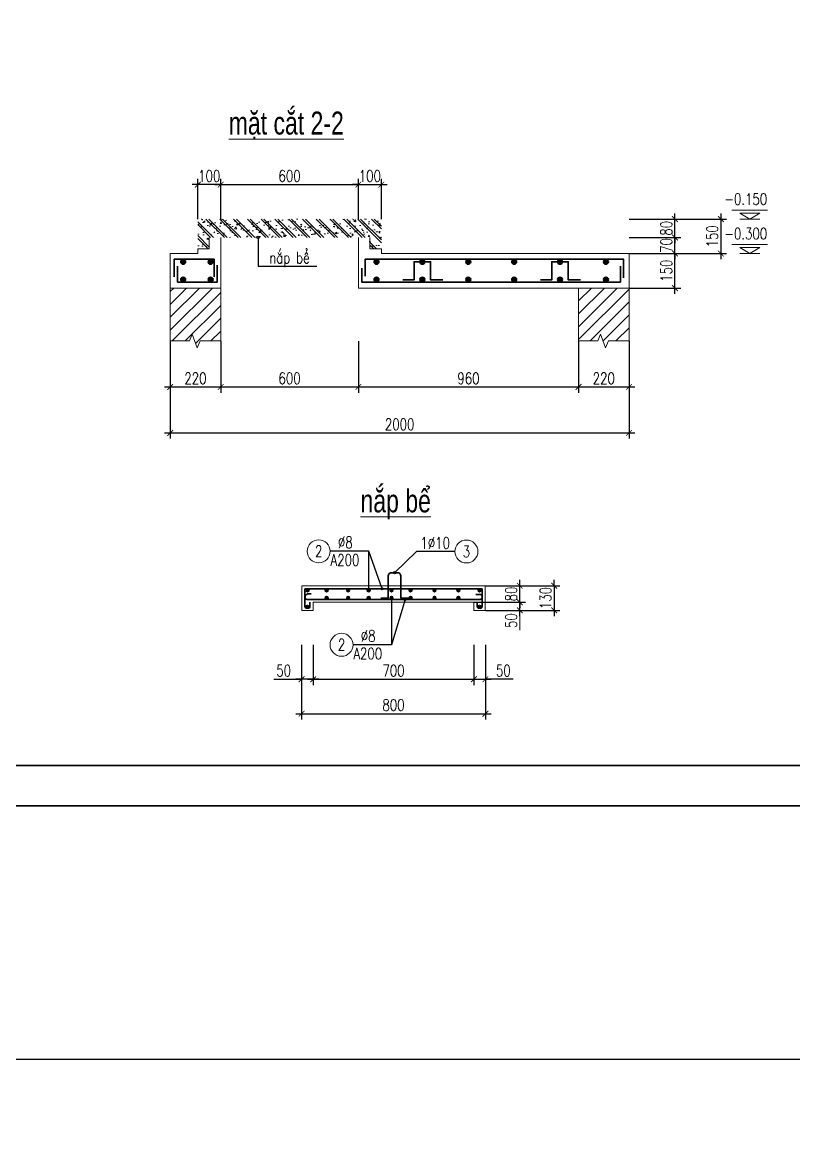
# Model space of a CAD drawing. Extents: x -2098986 to 943, y -1296280 to 73591.
# Drawn here: x -1402997 to -1389555, y -1091974 to -1072413 of the extents above; entities that cross this region are included whole.
import ezdxf
from ezdxf.enums import TextEntityAlignment as Align

# ---------------------------------------------------------------- set-up
doc = ezdxf.new("R2010")
doc.units = 0
doc.header["$LTSCALE"] = 150
doc.header["$PDMODE"] = 35
doc.layers.get('0').update_dxf_attribs({"lineweight": 18})
doc.layers.get('Defpoints').update_dxf_attribs({"lineweight": 18})
for name, color, linetype, lineweight in [('05.Text', 253, 'Continuous', 18), ('11.Khung bo', 32, 'Continuous', 50), ('12.Khung', 36, 'Continuous', 25), ('KCVN-TEXT', 60, 'Continuous', 25), ('KCVN-THAY', 7, 'Continuous', 25), ('LS-CAT', 30, 'Continuous', 20), ('LS-DIM', 251, 'Continuous', 13), ('LS-HATCH', 147, 'Continuous', 9), ('LS-TEXT', 60, 'Continuous', 20), ('LS-THAY', 7, 'Continuous', 20), ('LS-THEP', 3, 'Continuous', 35)]:
    doc.layers.add(name, color=color, linetype=linetype, lineweight=lineweight)
doc.layers.add('DIM', color=1, linetype='Continuous')
doc.layers.add('Tpl_Bound', color=1, linetype='Continuous', plot=False)
doc.styles.add('chu ghi chu', font='vntimeh.shx', dxfattribs={"width": 0.7})
doc.styles.add('KCVN-LEADER', font='vnromadi.shx', dxfattribs={"width": 0.7, "height": 4})
doc.styles.add('romans.shx', font='romans.shx', dxfattribs={"width": 0.75, "bigfont": 'vns.shx'})
doc.styles.add('vnsimpli', font='vnsimli.shx', dxfattribs={"width": 0.75})
doc.dimstyles.new('D25', dxfattribs={"dimscale": 0, "dimtxt": 200, "dimasz": 100, "dimexe": 100, "dimexo": 0, "dimgap": 50, "dimtad": 1, "dimdec": 0, "dimlfac": 0.25, "dimdsep": 46, "dimtxsty": 'vnsimpli', "dimblk1": 'ARCHTICK', "dimblk2": 'ARCHTICK', "dimsah": 1, "dimcen": 0, "dimdle": 100, "dimclrd": 256, "dimclre": 256, "dimclrt": 60, "dimadec": 0, "dimazin": 0, "dimtfac": 0.004, "dimtdec": 0, "dimtix": 1, "dimtmove": 2, "dimatfit": 3, "dimldrblk": 'ARCHTICK', "dimfxl": 1, "dimtolj": 1, "dimarcsym": 0})
doc.dimstyles.new('LS.GHI CHU', dxfattribs={"dimtxt": 200, "dimasz": 120, "dimexe": 120, "dimexo": 120, "dimgap": 80, "dimtad": 1, "dimdec": 0, "dimzin": 0, "dimdsep": 46, "dimtxsty": 'romans.shx', "dimblk": 'ARCHTICK', "dimcen": 0.09, "dimdle": 120, "dimclrd": 256, "dimclre": 8, "dimclrt": 7, "dimadec": 0, "dimazin": 0, "dimtfac": 1, "dimtdec": 0, "dimtofl": 0, "dimtmove": 0, "dimatfit": 3, "dimldrblk": 'ARCHTICK', "dimfxl": 1, "dimtolj": 1, "dimtzin": 0, "dimarcsym": 0})

# ---------------------------------------------------------------- blocks, each defined once
blk = doc.blocks.new('*U4')
at = {"layer": 'KCVN-THAY', "color": 140}
blk.add_lwpolyline([(214871.76, 86966.68), (215381.8, 86966.68), (215381.8, 86579.68), (214871.76, 86579.68)], close=True, dxfattribs=at)
blk = doc.blocks.new('100')
at = {"layer": '11.Khung bo', "const_width": 26.7}
blk.add_lwpolyline([(1860913, -945240), (1860913, -916940), (1896063, -916940), (1896063, -945240)], close=True, dxfattribs=at)
blk.add_lwpolyline([(1860913, -945240), (1860913, -916940), (1896063, -916940), (1896063, -945240)], close=True, dxfattribs=at)
blk.add_lwpolyline([(1860913, -945240), (1860913, -916940), (1896063, -916940), (1896063, -945240)], close=True, dxfattribs=at)
at = {"layer": '12.Khung'}
blk.add_lwpolyline([(1901579, -945940), (1901579, -916240), (1859580, -916240), (1859580, -945940)], close=True, dxfattribs=at)
blk.add_lwpolyline([(1901579, -945940), (1901579, -916240), (1859580, -916240), (1859580, -945940)], close=True, dxfattribs=at)
blk.add_lwpolyline([(1901579, -945940), (1901579, -916240), (1859580, -916240), (1859580, -945940)], close=True, dxfattribs=at)
blk = doc.blocks.new('_ArchTick')
at = {"layer": 'DIM', "color": 0, "const_width": 0.15}
blk.add_lwpolyline([(-0.5, -0.5), (0.5, 0.5)], dxfattribs=at)
blk = doc.blocks.new('*D1218')
at = {"layer": 'Defpoints', "color": 0, "transparency": 16777216}
for p in [(-1400421, -1077962), (-1399541, -1077962), (-1399541, -1078762)]:
    blk.add_point(p, dxfattribs=at)
at = {"layer": 'LS-DIM', "lineweight": -2, "transparency": 16777216}
for p, q in [((-1400421, -1077962), (-1400421, -1078862)), ((-1399541, -1077962), (-1399541, -1078862)), ((-1400521, -1078762), (-1399441, -1078762))]:
    blk.add_line(p, q, dxfattribs=at)
at = {"layer": 'LS-DIM', "lineweight": -2, "transparency": 16777216, "xscale": 100, "yscale": 100, "zscale": 100, "rotation": 180}
blk.add_blockref('_ArchTick', (-1400421, -1078762), dxfattribs=at)
at = {"layer": 'LS-DIM', "lineweight": -2, "transparency": 16777216, "xscale": 100, "yscale": 100, "zscale": 100}
blk.add_blockref('_ArchTick', (-1399541, -1078762), dxfattribs=at)
at = {"layer": 'LS-DIM', "color": 60, "transparency": 16777216, "insert": (-1399981, -1078612), "char_height": 200, "attachment_point": 5, "style": 'vnsimpli'}
blk.add_mtext('\\A1;220', dxfattribs=at)
blk = doc.blocks.new('*D1219')
at = {"layer": 'Defpoints', "color": 0, "transparency": 16777216}
for p in [(-1399541, -1077962), (-1397141, -1077962), (-1397141, -1078762)]:
    blk.add_point(p, dxfattribs=at)
at = {"layer": 'LS-DIM', "lineweight": -2, "transparency": 16777216}
for p, q in [((-1399541, -1077962), (-1399541, -1078862)), ((-1397141, -1077962), (-1397141, -1078862)), ((-1399641, -1078762), (-1397041, -1078762))]:
    blk.add_line(p, q, dxfattribs=at)
at = {"layer": 'LS-DIM', "lineweight": -2, "transparency": 16777216, "xscale": 100, "yscale": 100, "zscale": 100, "rotation": 180}
blk.add_blockref('_ArchTick', (-1399541, -1078762), dxfattribs=at)
at = {"layer": 'LS-DIM', "lineweight": -2, "transparency": 16777216, "xscale": 100, "yscale": 100, "zscale": 100}
blk.add_blockref('_ArchTick', (-1397141, -1078762), dxfattribs=at)
at = {"layer": 'LS-DIM', "color": 60, "transparency": 16777216, "insert": (-1398341, -1078612), "char_height": 200, "attachment_point": 5, "style": 'vnsimpli'}
blk.add_mtext('\\A1;600', dxfattribs=at)
blk = doc.blocks.new('*D1220')
at = {"layer": 'Defpoints', "color": 0, "transparency": 16777216}
for p in [(-1393303, -1077962), (-1392423, -1077962), (-1392423, -1078762)]:
    blk.add_point(p, dxfattribs=at)
at = {"layer": 'LS-DIM', "lineweight": -2, "transparency": 16777216}
for p, q in [((-1393303, -1077962), (-1393303, -1078862)), ((-1392423, -1077962), (-1392423, -1078862)), ((-1393403, -1078762), (-1392323, -1078762))]:
    blk.add_line(p, q, dxfattribs=at)
at = {"layer": 'LS-DIM', "lineweight": -2, "transparency": 16777216, "xscale": 100, "yscale": 100, "zscale": 100, "rotation": 180}
blk.add_blockref('_ArchTick', (-1393303, -1078762), dxfattribs=at)
at = {"layer": 'LS-DIM', "lineweight": -2, "transparency": 16777216, "xscale": 100, "yscale": 100, "zscale": 100}
blk.add_blockref('_ArchTick', (-1392423, -1078762), dxfattribs=at)
at = {"layer": 'LS-DIM', "color": 60, "transparency": 16777216, "insert": (-1392863, -1078612), "char_height": 200, "attachment_point": 5, "style": 'vnsimpli'}
blk.add_mtext('\\A1;220', dxfattribs=at)
blk = doc.blocks.new('*D1221')
at = {"layer": 'Defpoints', "color": 0, "transparency": 16777216}
for p in [(-1397141, -1075238), (-1399541, -1075838), (-1397141, -1075838)]:
    blk.add_point(p, dxfattribs=at)
at = {"layer": 'LS-DIM', "lineweight": -2, "transparency": 16777216}
for p, q in [((-1399641, -1075238), (-1397041, -1075238)), ((-1399541, -1075838), (-1399541, -1075138)), ((-1397141, -1075838), (-1397141, -1075138))]:
    blk.add_line(p, q, dxfattribs=at)
at = {"layer": 'LS-DIM', "lineweight": -2, "transparency": 16777216, "xscale": 100, "yscale": 100, "zscale": 100, "rotation": 180}
blk.add_blockref('_ArchTick', (-1399541, -1075238), dxfattribs=at)
at = {"layer": 'LS-DIM', "lineweight": -2, "transparency": 16777216, "xscale": 100, "yscale": 100, "zscale": 100}
blk.add_blockref('_ArchTick', (-1397141, -1075238), dxfattribs=at)
at = {"layer": 'LS-DIM', "color": 60, "transparency": 16777216, "insert": (-1398341, -1075088), "char_height": 200, "attachment_point": 5, "style": 'vnsimpli'}
blk.add_mtext('\\A1;600', dxfattribs=at)
blk = doc.blocks.new('*D1222')
at = {"layer": 'Defpoints', "color": 0, "transparency": 16777216}
for p in [(-1397930, -1083253), (-1395128, -1083253), (-1395128, -1083853)]:
    blk.add_point(p, dxfattribs=at)
at = {"layer": 'LS-DIM', "lineweight": -2, "transparency": 16777216}
for p, q in [((-1397930, -1083253), (-1397930, -1083953)), ((-1395128, -1083253), (-1395128, -1083953)), ((-1398030, -1083853), (-1395028, -1083853))]:
    blk.add_line(p, q, dxfattribs=at)
at = {"layer": 'LS-DIM', "lineweight": -2, "transparency": 16777216, "xscale": 100, "yscale": 100, "zscale": 100, "rotation": 180}
blk.add_blockref('_ArchTick', (-1397930, -1083853), dxfattribs=at)
at = {"layer": 'LS-DIM', "lineweight": -2, "transparency": 16777216, "xscale": 100, "yscale": 100, "zscale": 100}
blk.add_blockref('_ArchTick', (-1395128, -1083853), dxfattribs=at)
at = {"layer": 'LS-DIM', "color": 60, "transparency": 16777216, "insert": (-1396529, -1083703), "char_height": 200, "attachment_point": 5, "style": 'vnsimpli'}
blk.add_mtext('\\A1;700', dxfattribs=at)
blk = doc.blocks.new('*D1223')
at = {"layer": 'Defpoints', "color": 0, "transparency": 16777216}
for p in [(-1398130, -1083253), (-1394928, -1083253), (-1394928, -1084453)]:
    blk.add_point(p, dxfattribs=at)
at = {"layer": 'LS-DIM', "lineweight": -2, "transparency": 16777216}
for p, q in [((-1398130, -1083253), (-1398130, -1084553)), ((-1394928, -1083253), (-1394928, -1084553)), ((-1398230, -1084453), (-1394828, -1084453))]:
    blk.add_line(p, q, dxfattribs=at)
at = {"layer": 'LS-DIM', "lineweight": -2, "transparency": 16777216, "xscale": 100, "yscale": 100, "zscale": 100, "rotation": 180}
blk.add_blockref('_ArchTick', (-1398130, -1084453), dxfattribs=at)
at = {"layer": 'LS-DIM', "lineweight": -2, "transparency": 16777216, "xscale": 100, "yscale": 100, "zscale": 100}
blk.add_blockref('_ArchTick', (-1394928, -1084453), dxfattribs=at)
at = {"layer": 'LS-DIM', "color": 60, "transparency": 16777216, "insert": (-1396529, -1084303), "char_height": 200, "attachment_point": 5, "style": 'vnsimpli'}
blk.add_mtext('\\A1;800', dxfattribs=at)
blk = doc.blocks.new('nhieu cot')
at = {"layer": 'LS-DIM', "linetype": 'Continuous'}
for p, q in [((605, 194), (-173, 194)), ((432, 130), (0, 130)), ((0, 130), (216, 0)), ((432, 0), (0, 0)), ((216, 0), (432, 130))]:
    blk.add_line(p, q, dxfattribs=at)
blk.add_solid([(216, 0), (216, 130), (0, 130), (216, 0)], dxfattribs=at)
at = {"color": 31, "linetype": 'Continuous', "style": 'chu ghi chu', "width": 0.7}
for tag, p in [('COT3', (-73, 1058)), ('COT2', (-73, 684)), ('COT1', (-73, 309))]:
    blk.add_attdef(tag, p, '', height=250, dxfattribs=at)
blk = doc.blocks.new('*D1093')
at = {"layer": 'Defpoints', "color": 0, "transparency": 16777216}
for p in [(-1395128, -1083253), (-1394928, -1083253), (-1394928, -1083853)]:
    blk.add_point(p, dxfattribs=at)
at = {"layer": 'LS-DIM', "lineweight": -2, "transparency": 16777216}
for p, q in [((-1395128, -1083253), (-1395128, -1083953)), ((-1394928, -1083253), (-1394928, -1083953)), ((-1395228, -1083853), (-1394828, -1083853)), ((-1394444, -1083853), (-1394928, -1083853))]:
    blk.add_line(p, q, dxfattribs=at)
at = {"layer": 'LS-DIM', "lineweight": -2, "transparency": 16777216, "xscale": 100, "yscale": 100, "zscale": 100, "rotation": 180}
blk.add_blockref('_ArchTick', (-1395128, -1083853), dxfattribs=at)
at = {"layer": 'LS-DIM', "lineweight": -2, "transparency": 16777216, "xscale": 100, "yscale": 100, "zscale": 100}
blk.add_blockref('_ArchTick', (-1394928, -1083853), dxfattribs=at)
at = {"layer": 'LS-DIM', "color": 60, "transparency": 16777216, "insert": (-1394615, -1083703), "char_height": 200, "attachment_point": 5, "style": 'vnsimpli'}
blk.add_mtext('\\A1;50', dxfattribs=at)
blk = doc.blocks.new('*D1094')
at = {"layer": 'Defpoints', "color": 0, "transparency": 16777216}
for p in [(-1398130, -1083253), (-1397930, -1083253), (-1398130, -1083853)]:
    blk.add_point(p, dxfattribs=at)
at = {"layer": 'LS-DIM', "lineweight": -2, "transparency": 16777216}
for p, q in [((-1398130, -1083253), (-1398130, -1083953)), ((-1397930, -1083253), (-1397930, -1083953)), ((-1398614, -1083853), (-1398130, -1083853)), ((-1397830, -1083853), (-1398230, -1083853))]:
    blk.add_line(p, q, dxfattribs=at)
at = {"layer": 'LS-DIM', "lineweight": -2, "transparency": 16777216, "xscale": 100, "yscale": 100, "zscale": 100, "rotation": 180}
blk.add_blockref('_ArchTick', (-1398130, -1083853), dxfattribs=at)
at = {"layer": 'LS-DIM', "lineweight": -2, "transparency": 16777216, "xscale": 100, "yscale": 100, "zscale": 100}
blk.add_blockref('_ArchTick', (-1397930, -1083853), dxfattribs=at)
at = {"layer": 'LS-DIM', "color": 60, "transparency": 16777216, "insert": (-1398443, -1083703), "char_height": 200, "attachment_point": 5, "style": 'vnsimpli'}
blk.add_mtext('\\A1;50', dxfattribs=at)
blk = doc.blocks.new('*D1095')
at = {"layer": 'Defpoints', "color": 0, "transparency": 16777216}
for p in [(-1397141, -1077962), (-1393303, -1077962), (-1393303, -1078762)]:
    blk.add_point(p, dxfattribs=at)
at = {"layer": 'LS-DIM', "lineweight": -2, "transparency": 16777216}
for p, q in [((-1397141, -1077962), (-1397141, -1078862)), ((-1393303, -1077962), (-1393303, -1078862)), ((-1397241, -1078762), (-1393203, -1078762))]:
    blk.add_line(p, q, dxfattribs=at)
at = {"layer": 'LS-DIM', "lineweight": -2, "transparency": 16777216, "xscale": 100, "yscale": 100, "zscale": 100, "rotation": 180}
blk.add_blockref('_ArchTick', (-1397141, -1078762), dxfattribs=at)
at = {"layer": 'LS-DIM', "lineweight": -2, "transparency": 16777216, "xscale": 100, "yscale": 100, "zscale": 100}
blk.add_blockref('_ArchTick', (-1393303, -1078762), dxfattribs=at)
at = {"layer": 'LS-DIM', "color": 60, "transparency": 16777216, "insert": (-1395222, -1078612), "char_height": 200, "attachment_point": 5, "style": 'vnsimpli'}
blk.add_mtext('\\A1;960', dxfattribs=at)
blk = doc.blocks.new('*D1096')
at = {"layer": 'Defpoints', "color": 0, "transparency": 16777216}
for p in [(-1400421, -1077962), (-1392423, -1077962), (-1392423, -1079562)]:
    blk.add_point(p, dxfattribs=at)
at = {"layer": 'LS-DIM', "lineweight": -2, "transparency": 16777216}
for p, q in [((-1400421, -1077962), (-1400421, -1079662)), ((-1392423, -1077962), (-1392423, -1079662)), ((-1400521, -1079562), (-1392323, -1079562))]:
    blk.add_line(p, q, dxfattribs=at)
at = {"layer": 'LS-DIM', "lineweight": -2, "transparency": 16777216, "xscale": 100, "yscale": 100, "zscale": 100, "rotation": 180}
blk.add_blockref('_ArchTick', (-1400421, -1079562), dxfattribs=at)
at = {"layer": 'LS-DIM', "lineweight": -2, "transparency": 16777216, "xscale": 100, "yscale": 100, "zscale": 100}
blk.add_blockref('_ArchTick', (-1392423, -1079562), dxfattribs=at)
at = {"layer": 'LS-DIM', "color": 60, "transparency": 16777216, "insert": (-1396422, -1079412), "char_height": 200, "attachment_point": 5, "style": 'vnsimpli'}
blk.add_mtext('\\A1;2000', dxfattribs=at)
blk = doc.blocks.new('*D1209')
at = {"layer": 'Defpoints', "color": 0, "transparency": 16777216}
for p in [(-1396741, -1075238), (-1397141, -1075838), (-1396741, -1075838)]:
    blk.add_point(p, dxfattribs=at)
at = {"layer": 'LS-DIM', "lineweight": -2, "transparency": 16777216}
for p, q in [((-1397141, -1075238), (-1397241, -1075238)), ((-1397141, -1075838), (-1397141, -1075138)), ((-1397141, -1075238), (-1396741, -1075238)), ((-1396741, -1075838), (-1396741, -1075138)), ((-1396741, -1075238), (-1396641, -1075238))]:
    blk.add_line(p, q, dxfattribs=at)
at = {"layer": 'LS-DIM', "lineweight": -2, "transparency": 16777216, "xscale": 100, "yscale": 100, "zscale": 100}
blk.add_blockref('_ArchTick', (-1397141, -1075238), dxfattribs=at)
at = {"layer": 'LS-DIM', "lineweight": -2, "transparency": 16777216, "xscale": 100, "yscale": 100, "zscale": 100, "rotation": 180}
blk.add_blockref('_ArchTick', (-1396741, -1075238), dxfattribs=at)
at = {"layer": 'LS-DIM', "color": 60, "transparency": 16777216, "insert": (-1396941, -1075088), "char_height": 200, "attachment_point": 5, "style": 'vnsimpli'}
blk.add_mtext('\\A1;100', dxfattribs=at)
blk = doc.blocks.new('*D1210')
at = {"layer": 'Defpoints', "color": 0, "transparency": 16777216}
for p in [(-1399941, -1075238), (-1399941, -1075838), (-1399541, -1075838)]:
    blk.add_point(p, dxfattribs=at)
at = {"layer": 'LS-DIM', "lineweight": -2, "transparency": 16777216}
for p, q in [((-1399941, -1075238), (-1400041, -1075238)), ((-1399941, -1075838), (-1399941, -1075138)), ((-1399541, -1075238), (-1399941, -1075238)), ((-1399541, -1075838), (-1399541, -1075138)), ((-1399541, -1075238), (-1399441, -1075238))]:
    blk.add_line(p, q, dxfattribs=at)
at = {"layer": 'LS-DIM', "lineweight": -2, "transparency": 16777216, "xscale": 100, "yscale": 100, "zscale": 100}
blk.add_blockref('_ArchTick', (-1399941, -1075238), dxfattribs=at)
at = {"layer": 'LS-DIM', "lineweight": -2, "transparency": 16777216, "xscale": 100, "yscale": 100, "zscale": 100, "rotation": 180}
blk.add_blockref('_ArchTick', (-1399541, -1075238), dxfattribs=at)
at = {"layer": 'LS-DIM', "color": 60, "transparency": 16777216, "insert": (-1399741, -1075088), "char_height": 200, "attachment_point": 5, "style": 'vnsimpli'}
blk.add_mtext('\\A1;100', dxfattribs=at)
blk = doc.blocks.new('*D1211')
at = {"layer": 'Defpoints', "color": 0, "transparency": 16777216}
for p in [(-1392423, -1076438), (-1391623, -1076438), (-1392423, -1077039)]:
    blk.add_point(p, dxfattribs=at)
at = {"layer": 'LS-DIM', "lineweight": -2, "transparency": 16777216}
for p, q in [((-1391623, -1077139), (-1391623, -1076338)), ((-1392423, -1076438), (-1391523, -1076438)), ((-1392423, -1077039), (-1391523, -1077039))]:
    blk.add_line(p, q, dxfattribs=at)
at = {"layer": 'LS-DIM', "lineweight": -2, "transparency": 16777216, "xscale": 100, "yscale": 100, "zscale": 100}
for p, rotation in [((-1391623, -1076438), 90), ((-1391623, -1077039), 270)]:
    blk.add_blockref('_ArchTick', p, dxfattribs=dict(at, rotation=rotation))
at = {"layer": 'LS-DIM', "color": 60, "transparency": 16777216, "insert": (-1391773, -1076738), "char_height": 200, "attachment_point": 5, "rotation": 90, "style": 'vnsimpli'}
blk.add_mtext('\\A1;150', dxfattribs=at)
blk = doc.blocks.new('*D1212')
at = {"layer": 'Defpoints', "color": 0, "transparency": 16777216}
for p in [(-1392423, -1076158), (-1391623, -1076158), (-1392423, -1076438)]:
    blk.add_point(p, dxfattribs=at)
at = {"layer": 'LS-DIM', "lineweight": -2, "transparency": 16777216}
for p, q in [((-1392423, -1076158), (-1391523, -1076158)), ((-1391623, -1076158), (-1391623, -1076058)), ((-1391623, -1076438), (-1391623, -1076158)), ((-1392423, -1076438), (-1391523, -1076438)), ((-1391623, -1076438), (-1391623, -1076538))]:
    blk.add_line(p, q, dxfattribs=at)
at = {"layer": 'LS-DIM', "lineweight": -2, "transparency": 16777216, "xscale": 100, "yscale": 100, "zscale": 100}
for p, rotation in [((-1391623, -1076158), 270), ((-1391623, -1076438), 90)]:
    blk.add_blockref('_ArchTick', p, dxfattribs=dict(at, rotation=rotation))
at = {"layer": 'LS-DIM', "color": 60, "transparency": 16777216, "insert": (-1391773, -1076298), "char_height": 200, "attachment_point": 5, "rotation": 90, "style": 'vnsimpli'}
blk.add_mtext('\\A1;70', dxfattribs=at)
blk = doc.blocks.new('*D1213')
at = {"layer": 'Defpoints', "color": 0, "transparency": 16777216}
for p in [(-1392423, -1075838), (-1391623, -1075838), (-1392423, -1076158)]:
    blk.add_point(p, dxfattribs=at)
at = {"layer": 'LS-DIM', "lineweight": -2, "transparency": 16777216}
for p, q in [((-1391623, -1075838), (-1391623, -1075738)), ((-1392423, -1075838), (-1391523, -1075838)), ((-1391623, -1076158), (-1391623, -1075838)), ((-1392423, -1076158), (-1391523, -1076158)), ((-1391623, -1076158), (-1391623, -1076258))]:
    blk.add_line(p, q, dxfattribs=at)
at = {"layer": 'LS-DIM', "lineweight": -2, "transparency": 16777216, "xscale": 100, "yscale": 100, "zscale": 100}
for p, rotation in [((-1391623, -1075838), 270), ((-1391623, -1076158), 90)]:
    blk.add_blockref('_ArchTick', p, dxfattribs=dict(at, rotation=rotation))
at = {"layer": 'LS-DIM', "color": 60, "transparency": 16777216, "insert": (-1391773, -1075998), "char_height": 200, "attachment_point": 5, "rotation": 90, "style": 'vnsimpli'}
blk.add_mtext('\\A1;80', dxfattribs=at)
blk = doc.blocks.new('*D1214')
at = {"layer": 'Defpoints', "color": 0, "transparency": 16777216}
for p in [(-1392423, -1075838), (-1392423, -1076438), (-1390823, -1076438)]:
    blk.add_point(p, dxfattribs=at)
at = {"layer": 'LS-DIM', "lineweight": -2, "transparency": 16777216}
for p, q in [((-1390823, -1075738), (-1390823, -1076538)), ((-1392423, -1075838), (-1390723, -1075838)), ((-1392423, -1076438), (-1390723, -1076438))]:
    blk.add_line(p, q, dxfattribs=at)
at = {"layer": 'LS-DIM', "lineweight": -2, "transparency": 16777216, "xscale": 100, "yscale": 100, "zscale": 100}
for p, rotation in [((-1390823, -1075838), 90), ((-1390823, -1076438), 270)]:
    blk.add_blockref('_ArchTick', p, dxfattribs=dict(at, rotation=rotation))
at = {"layer": 'LS-DIM', "color": 60, "transparency": 16777216, "insert": (-1390973, -1076138), "char_height": 200, "attachment_point": 5, "rotation": 90, "style": 'vnsimpli'}
blk.add_mtext('\\A1;150', dxfattribs=at)
blk = doc.blocks.new('THEP DAM')
at = {"layer": 'LS-THEP'}
for p, q in [((-0.6, 0), (0.6, 0)), ((-0.42, 0.42), (0.42, -0.42)), ((-0.42, -0.42), (0.42, 0.42)), ((0, 0.6), (0, -0.6))]:
    blk.add_line(p, q, dxfattribs=at)
blk.add_circle((0, 0), 0.6, dxfattribs=at)
blk = doc.blocks.new('*D1215')
at = {"layer": 'Defpoints', "color": 0, "transparency": 16777216}
for p in [(-1395128, -1082510), (-1394928, -1082653), (-1394328, -1082510)]:
    blk.add_point(p, dxfattribs=at)
at = {"layer": 'LS-DIM', "lineweight": -2, "transparency": 16777216}
for p, q in [((-1394328, -1082753), (-1394328, -1082410)), ((-1395128, -1082510), (-1394228, -1082510)), ((-1394928, -1082653), (-1394228, -1082653))]:
    blk.add_line(p, q, dxfattribs=at)
at = {"layer": 'LS-DIM', "lineweight": -2, "transparency": 16777216, "xscale": 100, "yscale": 100, "zscale": 100}
for p, rotation in [((-1394328, -1082510), 90), ((-1394328, -1082653), 270)]:
    blk.add_blockref('_ArchTick', p, dxfattribs=dict(at, rotation=rotation))
at = {"layer": 'LS-DIM', "color": 60, "transparency": 16777216, "insert": (-1394478, -1082831), "char_height": 200, "attachment_point": 5, "rotation": 90, "style": 'vnsimpli'}
blk.add_mtext('\\A1;50', dxfattribs=at)
blk = doc.blocks.new('*D1216')
at = {"layer": 'Defpoints', "color": 0, "transparency": 16777216}
for p in [(-1394928, -1082224), (-1394328, -1082224), (-1394928, -1082510)]:
    blk.add_point(p, dxfattribs=at)
at = {"layer": 'LS-DIM', "lineweight": -2, "transparency": 16777216}
for p, q in [((-1394928, -1082224), (-1394228, -1082224)), ((-1394328, -1082224), (-1394328, -1082124)), ((-1394328, -1082510), (-1394328, -1082224)), ((-1394928, -1082510), (-1394228, -1082510)), ((-1394328, -1082510), (-1394328, -1082610))]:
    blk.add_line(p, q, dxfattribs=at)
at = {"layer": 'LS-DIM', "lineweight": -2, "transparency": 16777216, "xscale": 100, "yscale": 100, "zscale": 100}
for p, rotation in [((-1394328, -1082224), 270), ((-1394328, -1082510), 90)]:
    blk.add_blockref('_ArchTick', p, dxfattribs=dict(at, rotation=rotation))
at = {"layer": 'LS-DIM', "color": 60, "transparency": 16777216, "insert": (-1394478, -1082367), "char_height": 200, "attachment_point": 5, "rotation": 90, "style": 'vnsimpli'}
blk.add_mtext('\\A1;80', dxfattribs=at)
blk = doc.blocks.new('*D1217')
at = {"layer": 'Defpoints', "color": 0, "transparency": 16777216}
for p in [(-1394928, -1082224), (-1394928, -1082653), (-1393728, -1082653)]:
    blk.add_point(p, dxfattribs=at)
at = {"layer": 'LS-DIM', "lineweight": -2, "transparency": 16777216}
for p, q in [((-1394928, -1082224), (-1393628, -1082224)), ((-1393728, -1082224), (-1393728, -1082124)), ((-1393728, -1082224), (-1393728, -1082653)), ((-1394928, -1082653), (-1393628, -1082653)), ((-1393728, -1082653), (-1393728, -1082753))]:
    blk.add_line(p, q, dxfattribs=at)
at = {"layer": 'LS-DIM', "lineweight": -2, "transparency": 16777216, "xscale": 100, "yscale": 100, "zscale": 100}
for p, rotation in [((-1393728, -1082224), 270), ((-1393728, -1082653), 90)]:
    blk.add_blockref('_ArchTick', p, dxfattribs=dict(at, rotation=rotation))
at = {"layer": 'LS-DIM', "color": 60, "transparency": 16777216, "insert": (-1393878, -1082438), "char_height": 200, "attachment_point": 5, "rotation": 90, "style": 'vnsimpli'}
blk.add_mtext('\\A1;130', dxfattribs=at)
blk = doc.blocks.new('cotthep')
at = {"layer": 'LS-THAY'}
blk.add_circle((-250, 0), 250, dxfattribs=at)
at = {"layer": 'LS-TEXT', "style": 'vnsimpli', "width": 0.75}
for tag, p in [('24`25', (446, 69)), ('10', (-250, -123)), ('A200', (440, -316))]:
    blk.add_attdef(tag, text='', height=250, dxfattribs=at).set_placement(p, align=Align.CENTER)

msp = doc.modelspace()

# ---------------------------------------------------------------- hatches: boundary and pattern name
at = {"layer": 'LS-HATCH'}
h = msp.add_hatch(dxfattribs=at)
h.set_pattern_fill('CHAU-02', color=256, scale=40, style=0, pattern_type=2)
h.set_pattern_definition([(50, (-1527698.58, -55271.43), (286.904073, -25.100854), [30, -330]), (355, (-1527698.58, -55271.43), (-55.50053, 300.87685), [24, -264]), (100.4514, (-1527674.67, -55273.52), (231.40375, 275.77582), [25.49608, -280.456845]), (46.1842, (-1527698.58, -55191.43), (426.89642, -66.2076), [45, -495]), (96.6356, (-1527663, -55196.95), (373.86508, 389.64715), [38.24412, -420.6852]), (351.1842, (-1527698.58, -55191.43), (373.86478, 389.64744), [36, -396]), (21, (-1527658.58, -55211.43), (238.76282, -161.047556), [30, -330]), (226, (-1527658.58, -55211.43), (268.75285, -146.21592), [24, -264]), (71.4514, (-1527638.68, -55224.85), (336.08905, 129.0122), [25.49608, -280.456845]), (67.5, (-1527698.58, -55271.43), (-62.366473, 117.749785), [0, -260.8, 0, -268, 0, -265]), (4.5, (-1527698.58, -55271.43), (113.34037, 152.041275), [0, -152.8, 0, -254.8, 0, -101]), (327.5, (-1527787.78, -55271.43), (213.528974, -9.021949), [0, -100, 0, -312, 0, -414]), (317.5, (-1527827.78, -55271.43), (233.274468, 40.041993), [0, -130, 0, -207.2, 0, -294]), (315, (-1527698.58, -55271.43), (120.208153, 120.208153), []), (315, (-1527698.58, -55222.43), (120.208153, 120.208153), [])])
h.paths.add_polyline_path([(-1399940.9, -1075837.6), (-1399940.9, -1076357.6), (-1399740.9, -1076357.6), (-1399740.9, -1076157.6), (-1396940.9, -1076157.6), (-1396940.9, -1076357.6), (-1396740.9, -1076357.6), (-1396740.9, -1075837.6)])
h = msp.add_hatch(dxfattribs=at)
h.set_pattern_fill('ANSI31', color=256, scale=50, style=0)
h.set_pattern_definition([(45, (-1357109.95, 49005.89), (-112.253202, 112.253202), [])])
h.paths.add_polyline_path([(-1399540.9, -1077039), (-1400420.9, -1077039), (-1400420.9, -1077961.3), (-1400087.7, -1077961.3), (-1400036.7, -1077843.8), (-1399951.2, -1078078.7), (-1399900.2, -1077961.3), (-1399540.9, -1077961.3)])
h = msp.add_hatch(dxfattribs=at)
h.set_pattern_fill('ANSI31', color=256, scale=50, style=0)
h.set_pattern_definition([(45, (-1357909.95, 49005.89), (-112.253202, 112.253202), [])])
h.paths.add_polyline_path([(-1393302.6, -1077039), (-1393302.6, -1077961.3), (-1392969.5, -1077961.3), (-1392918.5, -1077843.8), (-1392833, -1078078.7), (-1392782, -1077961.3), (-1392422.6, -1077961.3), (-1392422.6, -1077039)])

# ---------------------------------------------------------------- linework, layer by layer
at = {"layer": 'LS-DIM'}
msp.add_line((-1394328.3, -1082652.7), (-1394328.3, -1082995.8), dxfattribs=at)
for points in [[(-1399540.9, -1077961.3), (-1399900.2, -1077961.3), (-1399951.2, -1078078.7), (-1400036.7, -1077843.8), (-1400087.7, -1077961.3), (-1400420.9, -1077961.3)], [(-1392422.6, -1077961.3), (-1392782, -1077961.3), (-1392833, -1078078.7), (-1392918.5, -1077843.8), (-1392969.5, -1077961.3), (-1393302.6, -1077961.3)]]:
    msp.add_lwpolyline(points, dxfattribs=at)
at = {"layer": 'LS-THAY'}
for p, q in [((-1399740.9, -1076157.6), (-1399740.9, -1076357.6)), ((-1399540.9, -1076157.6), (-1399540.9, -1077039)), ((-1397140.9, -1076157.6), (-1397140.9, -1077039)), ((-1396940.9, -1076157.6), (-1396940.9, -1076357.6)), ((-1399940.9, -1076357.6), (-1399940.9, -1076437.6)), ((-1399940.9, -1076357.6), (-1399740.9, -1076357.6)), ((-1396940.9, -1076357.6), (-1396740.9, -1076357.6)), ((-1396740.9, -1076357.6), (-1396740.9, -1076437.6)), ((-1400420.9, -1076437.6), (-1400420.9, -1077961.3)), ((-1400420.9, -1076437.6), (-1399940.9, -1076437.6)), ((-1396740.9, -1076437.6), (-1392422.6, -1076437.6)), ((-1392422.6, -1076437.6), (-1392422.6, -1077961.3)), ((-1400420.9, -1077039), (-1399540.9, -1077039)), ((-1399540.9, -1077039), (-1399540.9, -1077961.3)), ((-1397140.9, -1077039), (-1392422.6, -1077039)), ((-1393302.6, -1077039), (-1393302.6, -1077961.3)), ((-1398129.7, -1082224.1), (-1394928.3, -1082224.1)), ((-1398129.7, -1082224.1), (-1398129.7, -1082652.7)), ((-1394928.3, -1082224.1), (-1394928.3, -1082652.7)), ((-1398129.7, -1082652.7), (-1397926.7, -1082652.7)), ((-1397926.7, -1082509.9), (-1395128.3, -1082509.9)), ((-1397926.7, -1082509.9), (-1397926.7, -1082652.7)), ((-1395128.3, -1082509.9), (-1395128.3, -1082652.7)), ((-1394928.3, -1082652.7), (-1395128.3, -1082652.7))]:
    msp.add_line(p, q, dxfattribs=at)
at = {"layer": 'LS-THAY', "color": 140}
for points in [[(-1855203.6, -1051773.5), (-1290965.2, -1051773), (-1290965, -1090473.8), (-1855203.4, -1090474.3)], [(-1855203.6, -1090474.3), (-1290965.2, -1090473.8), (-1290965, -1141478.4), (-1855203.4, -1141478.9)]]:
    msp.add_lwpolyline(points, close=True, dxfattribs=at)
at = {"layer": 'LS-THAY', "const_width": 2}
msp.add_lwpolyline([(-1399940.9, -1076357.6), (-1399940.9, -1075837.6), (-1396740.9, -1075837.6), (-1396740.9, -1076357.6), (-1396940.9, -1076357.6), (-1396940.9, -1076157.6), (-1399740.9, -1076157.6), (-1399740.9, -1076357.6), (-1399940.9, -1076357.6)], dxfattribs=at)
at = {"layer": 'LS-THAY'}
msp.add_circle((-1395257.7, -1081627.8), 200, dxfattribs=at)
at = {"layer": 'LS-THEP'}
for p, q in [((-1398072.6, -1082277.7), (-1398072.6, -1082580.7)), ((-1398072.6, -1082277.7), (-1394985.4, -1082277.7)), ((-1394982.4, -1082277.7), (-1394982.4, -1082580.7)), ((-1398071, -1082412.2), (-1398071, -1082427.7)), ((-1397962.8, -1082363.6), (-1398035.3, -1082363.6)), ((-1398035.3, -1082463.4), (-1395019.7, -1082463.4)), ((-1395092.1, -1082376.5), (-1395019.7, -1082376.5)), ((-1394984, -1082412.2), (-1394984, -1082427.7)), ((-1398036.8, -1082616.5), (-1398021.3, -1082616.5)), ((-1397985.6, -1082508.3), (-1397985.6, -1082580.7)), ((-1395069.3, -1082508.3), (-1395069.3, -1082580.7)), ((-1395018.1, -1082616.5), (-1395033.6, -1082616.5))]:
    msp.add_line(p, q, dxfattribs=at)
for points in [[(-1400355, -1076845.9), (-1400355, -1076537.4), (-1399657.7, -1076537.4), (-1399657.7, -1076841.2)], [(-1397025.1, -1076832.8), (-1397025.1, -1076537.4), (-1392519.6, -1076537.4), (-1392519.6, -1076861.1)], [(-1396364.4, -1076898.5), (-1396169.2, -1076898.5), (-1396169.2, -1076582.2), (-1395882.6, -1076582.2), (-1395882.6, -1076898.5), (-1395667.5, -1076898.5)], [(-1393964.4, -1076898.5), (-1393769.2, -1076898.5), (-1393769.2, -1076582.2), (-1393482.6, -1076582.2), (-1393482.6, -1076898.5), (-1393267.5, -1076898.5)], [(-1400292.3, -1076659.2), (-1400292.3, -1076935.6), (-1399601.2, -1076935.6), (-1399601.2, -1076640.2)], [(-1397081.4, -1076693.2), (-1397081.4, -1076935.6), (-1392572.6, -1076935.6), (-1392572.6, -1076659.2)]]:
    msp.add_lwpolyline(points, dxfattribs=at)
msp.add_lwpolyline([(-1396268.8, -1082439), (-1396400.2, -1082439), (-1396400.2, -1082053.8, 0.4142136), (-1396457.3, -1081996.6), (-1396562, -1081996.6, 0.4142136), (-1396619.1, -1082053.8), (-1396619.1, -1082438.7), (-1396750.5, -1082438.7)], format="xyb", dxfattribs=at)
for centre, start, end in [((-1398035.3, -1082412.2), 90, 180), ((-1398035.3, -1082427.7), 180, 270), ((-1395019.7, -1082412.2), 0, 90), ((-1395019.7, -1082427.7), 270, 0), ((-1398036.8, -1082580.7), 180, 270), ((-1398021.3, -1082580.7), 270, 0), ((-1395033.6, -1082580.7), 180, 270), ((-1395018.1, -1082580.7), 270, 0)]:
    msp.add_arc(centre, 35.7, start, end, dxfattribs=at)
at = {"layer": 'Tpl_Bound', "color": 1}
msp.add_lwpolyline([(-1416808.4, -1086055.5), (-1416808.4, -1056355.5), (-1374808.4, -1056355.5), (-1374808.4, -1086055.5)], close=True, dxfattribs=at)

# ---------------------------------------------------------------- block references
at = {"layer": '05.Text', "xscale": 1.000009185772931, "yscale": 1.000009185772931, "zscale": 1.000009185772931}
msp.add_blockref('100', (-3276405.1, -140107), dxfattribs=at)
at = {"layer": 'Defpoints', "xscale": 100, "yscale": 100, "zscale": 100}
msp.add_blockref('*U4', (-22908319.1, -9748442.8), dxfattribs=at)
at = {"layer": 'LS-CAT'}
for p, xscale, yscale, zscale in [((-1400196.2, -1076582.2), 70.707070709439, 70.707070709439, 70.707070709439), ((-1399717.1, -1076582.2), 70.707070709439, 70.707070709439, 70.707070709439), ((-1396825.9, -1076582.2), 70.707070709439, 70.707070709439, 70.707070709439), ((-1396025.9, -1076582.2), 70.707070709439, 70.707070709439, 70.707070709439), ((-1395225.9, -1076582.2), 70.707070709439, 70.707070709439, 70.707070709439), ((-1394425.9, -1076582.2), 70.707070709439, 70.707070709439, 70.707070709439), ((-1393625.9, -1076582.2), 70.707070709439, 70.707070709439, 70.707070709439), ((-1392825.9, -1076582.2), 70.707070709439, 70.707070709439, 70.707070709439), ((-1400196.2, -1076891.9), 70.707070709439, 70.707070709439, 70.707070709439), ((-1399717.1, -1076891.9), 70.707070709439, 70.707070709439, 70.707070709439), ((-1396825.9, -1076891.9), 70.707070709439, 70.707070709439, 70.707070709439), ((-1396025.9, -1076891.9), 70.707070709439, 70.707070709439, 70.707070709439), ((-1395225.9, -1076891.9), 70.707070709439, 70.707070709439, 70.707070709439), ((-1394425.9, -1076891.9), 70.707070709439, 70.707070709439, 70.707070709439), ((-1393625.9, -1076891.9), 70.707070709439, 70.707070709439, 70.707070709439), ((-1392825.9, -1076891.9), 70.707070709439, 70.707070709439, 70.707070709439), ((-1398027.3, -1082303.2), 42.42424242570996, 42.42424242570996, 42.42424242570996), ((-1397694.5, -1082303.2), 42.42424242570996, 42.42424242570996, 42.42424242570996), ((-1397319.6, -1082303.2), 42.42424242570996, 42.42424242570996, 42.42424242570996), ((-1396961.7, -1082303.2), 42.42424242570996, 42.42424242570996, 42.42424242570996), ((-1396563.4, -1082303.2), 42.42424242570996, 42.42424242570996, 42.42424242570996), ((-1396230.9, -1082303.2), 42.42424242570996, 42.42424242570996, 42.42424242570996), ((-1395814.1, -1082303.2), 42.42424242570996, 42.42424242570996, 42.42424242570996), ((-1395397.3, -1082303.2), 42.42424242570996, 42.42424242570996, 42.42424242570996), ((-1395027.6, -1082303.2), 42.42424242570996, 42.42424242570996, 42.42424242570996), ((-1397694.5, -1082438), 42.42424242570996, 42.42424242570996, 42.42424242570996), ((-1397319.6, -1082438), 42.42424242570996, 42.42424242570996, 42.42424242570996), ((-1396961.7, -1082438), 42.42424242570996, 42.42424242570996, 42.42424242570996), ((-1396563.4, -1082438), 42.42424242570996, 42.42424242570996, 42.42424242570996), ((-1396230.9, -1082438), 42.42424242570996, 42.42424242570996, 42.42424242570996), ((-1395814.1, -1082438), 42.42424242570996, 42.42424242570996, 42.42424242570996), ((-1395397.3, -1082438), 42.42424242570996, 42.42424242570996, 42.42424242570996), ((-1398029.1, -1082591), 42.42424242570996, 42.42424242570996, 42.42424242570996), ((-1395027.6, -1082591), 42.42424242570996, 42.42424242570996, 42.42424242570996)]:
    msp.add_blockref('THEP DAM', p, dxfattribs=dict(at, xscale=xscale, yscale=yscale, zscale=zscale))
at = {"layer": 'LS-DIM'}
ref = msp.add_blockref('nhieu cot', (-1390491.1, -1075837.6), dxfattribs=dict(at, xscale=0.7999999998137355, yscale=0.7999999998137355, zscale=0.7999999998137355))
ref.add_attrib('COT1', '-0.150', dxfattribs={"layer": 'LS-TEXT', "linetype": 'Continuous', "height": 200, "style": 'vnsimpli', "width": 0.75}).set_placement((-1390387.9, -1075590.1), align=Align.CENTER)
ref = msp.add_blockref('nhieu cot', (-1390491.1, -1076437.6), dxfattribs=dict(at, xscale=0.7999999998137355, yscale=0.7999999998137355, zscale=0.7999999998137355))
ref.add_attrib('COT1', '-0.300', dxfattribs={"layer": 'LS-TEXT', "linetype": 'Continuous', "height": 200, "style": 'vnsimpli', "width": 0.75}).set_placement((-1390387.9, -1076190.1), align=Align.CENTER)
ref = msp.add_blockref('cotthep', (-1397632.8, -1081624.1, 731.2), dxfattribs=dict(at, xscale=0.7999999998137355, yscale=0.7999999998137355, zscale=0.7999999998137355))
ref.add_attrib('10', '2', dxfattribs={"layer": 'LS-TEXT', "height": 200, "style": 'vnsimpli', "width": 0.75}).set_placement((-1397832.8, -1081722.8, 731.2), align=Align.CENTER)
ref.add_attrib('24`25', '%%C8', dxfattribs={"layer": 'LS-TEXT', "height": 200, "style": 'vnsimpli', "width": 0.75}).set_placement((-1397369.3, -1081568.7, 731.2), align=Align.CENTER)
ref.add_attrib('A200', 'A200', dxfattribs={"layer": 'LS-TEXT', "height": 200, "style": 'vnsimpli', "width": 0.75}).set_placement((-1397375.5, -1081876.7, 731.2), align=Align.CENTER)
ref = msp.add_blockref('cotthep', (-1397234.5, -1083252.7, 731.2), dxfattribs=dict(at, xscale=0.7999999998137355, yscale=0.7999999998137355, zscale=0.7999999998137355))
ref.add_attrib('10', '2', dxfattribs={"layer": 'LS-TEXT', "height": 200, "style": 'vnsimpli', "width": 0.75}).set_placement((-1397434.5, -1083351.3, 731.2), align=Align.CENTER)
ref.add_attrib('24`25', '%%C8', dxfattribs={"layer": 'LS-TEXT', "height": 200, "style": 'vnsimpli', "width": 0.75}).set_placement((-1396971, -1083197.3, 731.2), align=Align.CENTER)
ref.add_attrib('A200', 'A200', dxfattribs={"layer": 'LS-TEXT', "height": 200, "style": 'vnsimpli', "width": 0.75}).set_placement((-1396977.2, -1083505.3, 731.2), align=Align.CENTER)

# ---------------------------------------------------------------- texts
at = {"layer": 'KCVN-TEXT', "style": 'vnsimpli', "width": 0.75}
msp.add_text('n¾p bÓ', height=200, dxfattribs=at).set_placement((-1398342.2, -1076609.6), align=Align.CENTER)
at = {"layer": 'LS-TEXT', "width": 0.75}
for s, height, style, p in [('%%UmÆt c¾t 2-2', 400, 'KCVN-LEADER', (-1398398.2, -1074365.6)), ('%%Un¾p bÓ', 400, 'KCVN-LEADER', (-1396490.3, -1080945.9)), ('1`10', 200, 'vnsimpli', (-1395802.1, -1081579.3))]:
    msp.add_text(s, height=height, dxfattribs=dict(at, style=style)).set_placement(p, align=Align.CENTER)
at = {"layer": 'LS-TEXT', "style": 'vnsimpli', "width": 0.75}
msp.add_attdef('3', text='2', height=200, dxfattribs=at).set_placement((-1395257.7, -1081627.8), align=Align.MIDDLE)

# ---------------------------------------------------------------- dimensions: what is measured, and where the dimension line sits
at = {"layer": 'LS-DIM'}
for base, p1, p2, override, picture, middle in [((-1399940.9, -1075238.4), (-1399540.9, -1075837.6), (-1399940.9, -1075837.6), {"dimscale": 1}, '*D1210', (-1399740.9, -1075088.4)), ((-1397140.9, -1075238.4), (-1399540.9, -1075837.6), (-1397140.9, -1075837.6), {"dimscale": 1, "dimtmove": 1}, '*D1221', (-1398340.9, -1075088.4)), ((-1396740.9, -1075238.4), (-1397140.9, -1075837.6), (-1396740.9, -1075837.6), {"dimscale": 1}, '*D1209', (-1396940.9, -1075088.4)), ((-1399540.9, -1078762.3), (-1400420.9, -1077962.3), (-1399540.9, -1077962.3), {"dimscale": 1, "dimtmove": 1}, '*D1218', (-1399980.9, -1078612.3)), ((-1392422.6, -1079562.3), (-1400420.9, -1077962.3), (-1392422.6, -1077962.3), {"dimscale": 1, "dimtmove": 1}, '*D1096', (-1396421.8, -1079412.3)), ((-1397140.9, -1078762.3), (-1399540.9, -1077962.3), (-1397140.9, -1077962.3), {"dimscale": 1, "dimtmove": 1}, '*D1219', (-1398340.9, -1078612.3)), ((-1393302.6, -1078762.3), (-1397140.9, -1077962.3), (-1393302.6, -1077962.3), {"dimscale": 1, "dimtmove": 1}, '*D1095', (-1395221.8, -1078612.3)), ((-1392422.6, -1078762.3), (-1393302.6, -1077962.3), (-1392422.6, -1077962.3), {"dimscale": 1, "dimtmove": 1}, '*D1220', (-1392862.6, -1078612.3)), ((-1394928.3, -1084452.7), (-1398129.7, -1083252.7), (-1394928.3, -1083252.7), {"dimscale": 1, "dimtmove": 1}, '*D1223', (-1396529, -1084302.7)), ((-1395128.3, -1083852.7), (-1397929.7, -1083252.7), (-1395128.3, -1083252.7), {"dimscale": 1, "dimtmove": 1}, '*D1222', (-1396529, -1083702.7))]:
    dim = msp.add_linear_dim(base=base, p1=p1, p2=p2, dimstyle='D25', override=override, dxfattribs=at)
    dim.commit()
    dim.dimension.update_dxf_attribs({"geometry": picture, "text_midpoint": middle})
for base, p1, p2, picture, middle in [((-1391622.6, -1075837.6), (-1392422.6, -1076157.6), (-1392422.6, -1075837.6), '*D1213', (-1391772.6, -1075997.6)), ((-1390822.6, -1076437.6), (-1392422.6, -1075837.6), (-1392422.6, -1076437.6), '*D1214', (-1390972.6, -1076137.6)), ((-1391622.6, -1076157.6), (-1392422.6, -1076437.6), (-1392422.6, -1076157.6), '*D1212', (-1391772.6, -1076297.6)), ((-1391622.6, -1076437.6), (-1392422.6, -1077039), (-1392422.6, -1076437.6), '*D1211', (-1391772.6, -1076738.3))]:
    dim = msp.add_linear_dim(base=base, p1=p1, p2=p2, angle=90, dimstyle='D25', override={"dimscale": 1}, dxfattribs=at)
    dim.commit()
    dim.dimension.update_dxf_attribs({"geometry": picture, "text_midpoint": middle})
for base, p1, p2, text, picture, middle in [((-1394328.3, -1082224.1), (-1394928.3, -1082509.9), (-1394928.3, -1082224.1), '80', '*D1216', (-1394478.3, -1082367)), ((-1393728.3, -1082652.7), (-1394928.3, -1082224.1), (-1394928.3, -1082652.7), '130', '*D1217', (-1393878.3, -1082438.4))]:
    dim = msp.add_linear_dim(base=base, p1=p1, p2=p2, angle=90, text=text, dimstyle='D25', override={"dimscale": 1}, dxfattribs=at)
    dim.commit()
    dim.dimension.update_dxf_attribs({"geometry": picture, "text_midpoint": middle})
dim = msp.add_linear_dim(base=(-1394328.3, -1082509.9), p1=(-1394928.3, -1082652.7), p2=(-1395128.3, -1082509.9), angle=90, text='50', dimstyle='D25', override={"dimscale": 1}, dxfattribs=at)
dim.commit()
dim.dimension.update_dxf_attribs({"geometry": '*D1215', "text_midpoint": (-1394478.3, -1082830.7), "dimtype": 160})
dim = msp.add_linear_dim(base=(-1398129.7, -1083852.7), p1=(-1397929.7, -1083252.7), p2=(-1398129.7, -1083252.7), angle=180, dimstyle='D25', override={"dimscale": 1, "dimtmove": 1}, dxfattribs=at)
dim.commit()
dim.dimension.update_dxf_attribs({"geometry": '*D1094', "text_midpoint": (-1398443, -1083852.7), "dimtype": 160})
dim = msp.add_linear_dim(base=(-1394928.3, -1083852.7), p1=(-1395128.3, -1083252.7), p2=(-1394928.3, -1083252.7), dimstyle='D25', override={"dimscale": 1, "dimtmove": 1}, dxfattribs=at)
dim.commit()
dim.dimension.update_dxf_attribs({"geometry": '*D1093', "text_midpoint": (-1394615, -1083852.7), "dimtype": 160})

# ---------------------------------------------------------------- leaders
for points in [[(-1398888.7, -1076157.6), (-1398888.7, -1076659.3), (-1397866.3, -1076659.3)], [(-1396961.8, -1082303.2), (-1396961.8, -1081624.1), (-1397632.8, -1081624.1)], [(-1396726.2, -1082277.7), (-1396961.8, -1081624.1), (-1397588.6, -1081624.1)], [(-1396509.6, -1081996.6), (-1396125.1, -1081624.1), (-1395457.7, -1081624.1)], [(-1396563.4, -1082438), (-1396563.4, -1083252.7), (-1397234.5, -1083252.7)], [(-1396327.9, -1082463.4), (-1396563.4, -1083252.7), (-1397190.3, -1083252.7)]]:
    msp.add_leader(points, dimstyle='LS.GHI CHU', override={"dimscale": 50, "dimasz": 0.8, "dimtad": 0, "dimtxsty": 'vnsimpli', "dimldrblk": 'Origin'}, dxfattribs=at)

doc.saveas('drawing.dxf')
